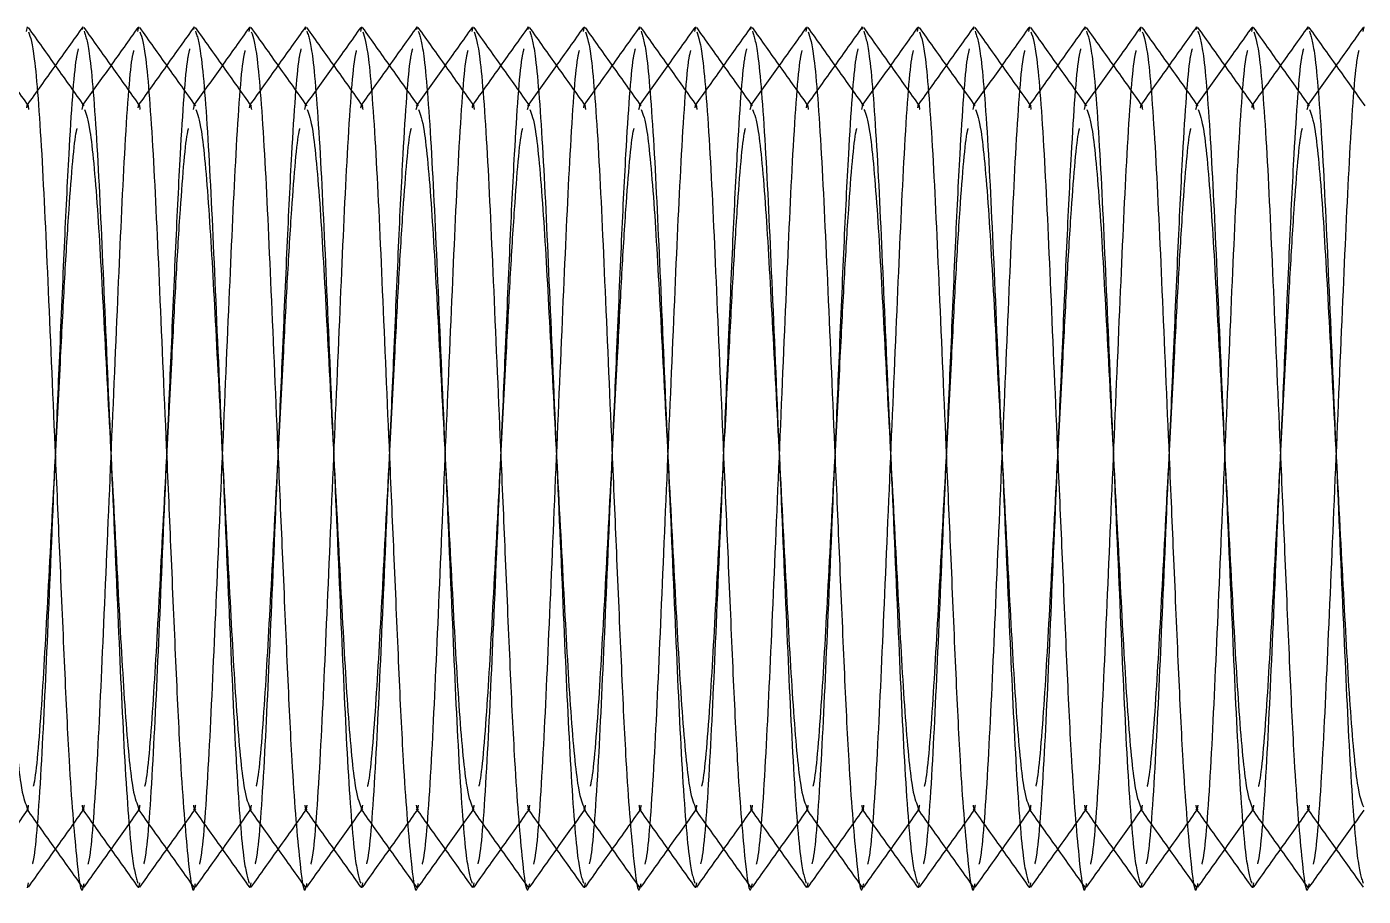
# Model space of a CAD drawing. Header units: metres. Extents: x 0 to 63075, y 0 to 44550.
# Drawn here: x 37704.69 to 37728.69, y 35156.39 to 35172 of the extents above; entities that cross this region are included whole.
import ezdxf

# ---------------------------------------------------------------- set-up
doc = ezdxf.new("R2010")
doc.units = ezdxf.units.M
doc.header["$LTSCALE"] = 75
doc.linetypes.add('HIDDEN2', pattern=[4.7625, 3.175, -1.5875])
for name, color, linetype in [('SDM', 7, 'Continuous'), ('SL4', 4, 'Continuous'), ('ST1', 7, 'HIDDEN2')]:
    doc.layers.add(name, color=color, linetype=linetype)

# ---------------------------------------------------------------- blocks, each defined once
blk = doc.blocks.new('A$C6e6623c1')
at = {"layer": 'SL4'}
for p, q in [((431.551, 1630.993), (431.569, 1631.077)), ((433.551, 1630.993), (433.569, 1631.077)), ((435.551, 1630.993), (435.569, 1631.077)), ((437.551, 1630.993), (437.569, 1631.077)), ((439.551, 1630.993), (439.569, 1631.077)), ((441.551, 1630.993), (441.569, 1631.077)), ((443.551, 1630.993), (443.569, 1631.077)), ((445.551, 1630.993), (445.569, 1631.077)), ((447.551, 1630.993), (447.569, 1631.077)), ((449.551, 1630.993), (449.569, 1631.077)), ((451.551, 1630.993), (451.569, 1631.077)), ((453.551, 1630.993), (453.569, 1631.077)), ((455.551, 1630.993), (455.569, 1631.077))]:
    blk.add_line(p, q, dxfattribs=at)
for points, knots in [([(432.588, 1629.657), (432.421, 1629.892), (432.087, 1630.36), (431.753, 1630.83), (431.586, 1631.064)], [0, 0, 0, 0, 0.49997, 1, 1, 1, 1]), ([(433.552, 1631.065), (433.385, 1630.831), (433.057, 1630.37), (432.729, 1629.91), (432.569, 1629.685)], [0, 0, 0, 0, 0.5101931, 1, 1, 1, 1]), ([(434.588, 1629.657), (434.421, 1629.892), (434.087, 1630.36), (433.753, 1630.83), (433.586, 1631.064)], [0, 0, 0, 0, 0.49997, 1, 1, 1, 1]), ([(435.552, 1631.065), (435.385, 1630.831), (435.057, 1630.37), (434.729, 1629.91), (434.569, 1629.685)], [0, 0, 0, 0, 0.510193, 1, 1, 1, 1]), ([(436.588, 1629.657), (436.421, 1629.892), (436.087, 1630.36), (435.753, 1630.83), (435.586, 1631.064)], [0, 0, 0, 0, 0.49997, 1, 1, 1, 1]), ([(437.552, 1631.065), (437.385, 1630.831), (437.057, 1630.37), (436.729, 1629.91), (436.569, 1629.685)], [0, 0, 0, 0, 0.510193, 1, 1, 1, 1]), ([(438.588, 1629.657), (438.421, 1629.892), (438.087, 1630.36), (437.753, 1630.83), (437.586, 1631.064)], [0, 0, 0, 0, 0.49997, 1, 1, 1, 1]), ([(439.552, 1631.065), (439.385, 1630.831), (439.057, 1630.37), (438.729, 1629.91), (438.569, 1629.685)], [0, 0, 0, 0, 0.5101931, 1, 1, 1, 1]), ([(440.588, 1629.657), (440.421, 1629.892), (440.087, 1630.36), (439.753, 1630.83), (439.586, 1631.064)], [0, 0, 0, 0, 0.49997, 1, 1, 1, 1]), ([(441.552, 1631.065), (441.385, 1630.831), (441.057, 1630.37), (440.729, 1629.91), (440.569, 1629.685)], [0, 0, 0, 0, 0.510193, 1, 1, 1, 1]), ([(442.588, 1629.657), (442.421, 1629.892), (442.087, 1630.36), (441.753, 1630.83), (441.586, 1631.064)], [0, 0, 0, 0, 0.49997, 1, 1, 1, 1]), ([(443.552, 1631.065), (443.385, 1630.831), (443.057, 1630.37), (442.729, 1629.91), (442.569, 1629.685)], [0, 0, 0, 0, 0.5101931, 1, 1, 1, 1]), ([(444.588, 1629.657), (444.421, 1629.892), (444.087, 1630.36), (443.753, 1630.83), (443.586, 1631.064)], [0, 0, 0, 0, 0.49997, 1, 1, 1, 1]), ([(445.552, 1631.065), (445.385, 1630.831), (445.057, 1630.37), (444.729, 1629.91), (444.569, 1629.685)], [0, 0, 0, 0, 0.5101931, 1, 1, 1, 1]), ([(446.588, 1629.657), (446.421, 1629.892), (446.087, 1630.36), (445.753, 1630.83), (445.586, 1631.064)], [0, 0, 0, 0, 0.49997, 1, 1, 1, 1]), ([(447.552, 1631.065), (447.385, 1630.831), (447.057, 1630.37), (446.729, 1629.91), (446.569, 1629.685)], [0, 0, 0, 0, 0.510193, 1, 1, 1, 1]), ([(448.588, 1629.657), (448.421, 1629.892), (448.087, 1630.36), (447.753, 1630.83), (447.586, 1631.064)], [0, 0, 0, 0, 0.49997, 1, 1, 1, 1]), ([(449.552, 1631.065), (449.385, 1630.831), (449.057, 1630.37), (448.729, 1629.91), (448.569, 1629.685)], [0, 0, 0, 0, 0.510193, 1, 1, 1, 1]), ([(450.588, 1629.657), (450.421, 1629.892), (450.087, 1630.36), (449.753, 1630.83), (449.586, 1631.064)], [0, 0, 0, 0, 0.49997, 1, 1, 1, 1]), ([(451.552, 1631.065), (451.385, 1630.831), (451.057, 1630.37), (450.729, 1629.91), (450.569, 1629.685)], [0, 0, 0, 0, 0.510193, 1, 1, 1, 1]), ([(452.588, 1629.657), (452.421, 1629.892), (452.087, 1630.36), (451.753, 1630.83), (451.586, 1631.064)], [0, 0, 0, 0, 0.49997, 1, 1, 1, 1]), ([(453.552, 1631.065), (453.385, 1630.831), (453.057, 1630.37), (452.729, 1629.91), (452.569, 1629.685)], [0, 0, 0, 0, 0.510193, 1, 1, 1, 1]), ([(454.588, 1629.657), (454.421, 1629.892), (454.087, 1630.36), (453.753, 1630.83), (453.586, 1631.064)], [0, 0, 0, 0, 0.49997, 1, 1, 1, 1]), ([(455.552, 1631.065), (455.385, 1630.831), (455.057, 1630.37), (454.729, 1629.91), (454.569, 1629.685)], [0, 0, 0, 0, 0.510193, 1, 1, 1, 1]), ([(431.587, 1630.989), (431.621, 1630.887), (431.696, 1630.661), (431.825, 1628.939), (431.938, 1626.39), (432.051, 1623.752), (432.152, 1621.425), (432.232, 1619.536), (432.325, 1617.566), (432.448, 1616.096), (432.533, 1615.429), (432.58, 1615.674), (432.586, 1615.704)], [0, 0, 0, 0, 0.1052351, 0.2326582, 0.3550505, 0.4813706, 0.5574277, 0.6444204, 0.7309556, 0.8583788, 0.9825482, 1, 1, 1, 1]), ([(433.587, 1630.989), (433.621, 1630.887), (433.696, 1630.661), (433.825, 1628.939), (433.938, 1626.39), (434.051, 1623.752), (434.152, 1621.425), (434.232, 1619.536), (434.325, 1617.566), (434.448, 1616.096), (434.533, 1615.429), (434.58, 1615.674), (434.586, 1615.704)], [0, 0, 0, 0, 0.105235, 0.232658, 0.35505, 0.481371, 0.557428, 0.64442, 0.730956, 0.858379, 0.982548, 1, 1, 1, 1]), ([(435.587, 1630.989), (435.621, 1630.887), (435.696, 1630.661), (435.825, 1628.939), (435.938, 1626.39), (436.051, 1623.752), (436.152, 1621.425), (436.232, 1619.536), (436.325, 1617.566), (436.448, 1616.096), (436.533, 1615.429), (436.58, 1615.674), (436.586, 1615.704)], [0, 0, 0, 0, 0.105235, 0.232658, 0.35505, 0.481371, 0.557428, 0.64442, 0.730956, 0.858379, 0.982548, 1, 1, 1, 1]), ([(437.587, 1630.989), (437.621, 1630.887), (437.696, 1630.661), (437.825, 1628.939), (437.938, 1626.39), (438.051, 1623.752), (438.152, 1621.425), (438.232, 1619.536), (438.325, 1617.566), (438.448, 1616.096), (438.533, 1615.429), (438.58, 1615.674), (438.586, 1615.704)], [0, 0, 0, 0, 0.105235, 0.232658, 0.35505, 0.481371, 0.557428, 0.64442, 0.730956, 0.858379, 0.982548, 1, 1, 1, 1]), ([(439.587, 1630.989), (439.621, 1630.887), (439.696, 1630.661), (439.825, 1628.939), (439.938, 1626.39), (440.051, 1623.752), (440.152, 1621.425), (440.232, 1619.536), (440.325, 1617.566), (440.448, 1616.096), (440.533, 1615.429), (440.58, 1615.674), (440.586, 1615.704)], [0, 0, 0, 0, 0.105235, 0.232658, 0.35505, 0.481371, 0.557428, 0.64442, 0.730956, 0.858379, 0.982548, 1, 1, 1, 1]), ([(441.587, 1630.989), (441.621, 1630.887), (441.696, 1630.661), (441.825, 1628.939), (441.938, 1626.39), (442.051, 1623.752), (442.152, 1621.425), (442.232, 1619.536), (442.325, 1617.566), (442.448, 1616.096), (442.533, 1615.429), (442.58, 1615.674), (442.586, 1615.704)], [0, 0, 0, 0, 0.105235, 0.232658, 0.35505, 0.481371, 0.557428, 0.64442, 0.730956, 0.858379, 0.982548, 1, 1, 1, 1]), ([(443.587, 1630.989), (443.621, 1630.887), (443.696, 1630.661), (443.825, 1628.939), (443.938, 1626.39), (444.051, 1623.752), (444.152, 1621.425), (444.232, 1619.536), (444.325, 1617.566), (444.448, 1616.096), (444.533, 1615.429), (444.58, 1615.674), (444.586, 1615.704)], [0, 0, 0, 0, 0.105235, 0.232658, 0.35505, 0.481371, 0.557428, 0.64442, 0.730956, 0.858379, 0.982548, 1, 1, 1, 1]), ([(445.587, 1630.989), (445.621, 1630.887), (445.696, 1630.661), (445.825, 1628.939), (445.938, 1626.39), (446.051, 1623.752), (446.152, 1621.425), (446.232, 1619.536), (446.325, 1617.566), (446.448, 1616.096), (446.533, 1615.429), (446.58, 1615.674), (446.586, 1615.704)], [0, 0, 0, 0, 0.105235, 0.232658, 0.35505, 0.481371, 0.557428, 0.64442, 0.730956, 0.858379, 0.982548, 1, 1, 1, 1]), ([(447.587, 1630.989), (447.621, 1630.887), (447.696, 1630.661), (447.825, 1628.939), (447.938, 1626.39), (448.051, 1623.752), (448.152, 1621.425), (448.232, 1619.536), (448.325, 1617.566), (448.448, 1616.096), (448.533, 1615.429), (448.58, 1615.674), (448.586, 1615.704)], [0, 0, 0, 0, 0.1052351, 0.2326582, 0.3550505, 0.4813706, 0.5574277, 0.6444204, 0.7309556, 0.8583788, 0.9825482, 1, 1, 1, 1]), ([(449.587, 1630.989), (449.621, 1630.887), (449.696, 1630.661), (449.825, 1628.939), (449.938, 1626.39), (450.051, 1623.752), (450.152, 1621.425), (450.232, 1619.536), (450.325, 1617.566), (450.448, 1616.096), (450.533, 1615.429), (450.58, 1615.674), (450.586, 1615.704)], [0, 0, 0, 0, 0.105235, 0.232658, 0.35505, 0.481371, 0.557428, 0.64442, 0.730956, 0.858379, 0.982548, 1, 1, 1, 1]), ([(451.587, 1630.989), (451.621, 1630.887), (451.696, 1630.661), (451.825, 1628.939), (451.938, 1626.39), (452.051, 1623.752), (452.152, 1621.425), (452.232, 1619.536), (452.325, 1617.566), (452.448, 1616.096), (452.533, 1615.429), (452.58, 1615.674), (452.586, 1615.704)], [0, 0, 0, 0, 0.105235, 0.232658, 0.35505, 0.481371, 0.557428, 0.64442, 0.730956, 0.858379, 0.982548, 1, 1, 1, 1]), ([(453.587, 1630.989), (453.621, 1630.887), (453.696, 1630.661), (453.825, 1628.939), (453.938, 1626.39), (454.051, 1623.752), (454.152, 1621.425), (454.232, 1619.536), (454.325, 1617.566), (454.448, 1616.096), (454.533, 1615.429), (454.58, 1615.674), (454.586, 1615.704)], [0, 0, 0, 0, 0.105235, 0.232658, 0.35505, 0.481371, 0.557428, 0.64442, 0.730956, 0.858379, 0.982548, 1, 1, 1, 1]), ([(430.589, 1629.592), (430.622, 1629.509), (430.696, 1629.325), (430.825, 1627.922), (430.938, 1625.835), (431.069, 1623.35), (431.199, 1620.865), (431.312, 1618.776), (431.443, 1617.352), (431.52, 1617.166), (431.556, 1617.079)], [0, 0, 0, 0, 0.106972, 0.238781, 0.365377, 0.496042, 0.626708, 0.753304, 0.885113, 1, 1, 1, 1]), ([(432.589, 1629.592), (432.622, 1629.509), (432.696, 1629.325), (432.825, 1627.922), (432.938, 1625.835), (433.069, 1623.35), (433.199, 1620.865), (433.312, 1618.776), (433.443, 1617.352), (433.52, 1617.166), (433.556, 1617.079)], [0, 0, 0, 0, 0.106972, 0.238781, 0.365377, 0.496042, 0.626708, 0.753304, 0.885113, 1, 1, 1, 1]), ([(434.589, 1629.592), (434.622, 1629.509), (434.696, 1629.325), (434.825, 1627.922), (434.938, 1625.835), (435.069, 1623.35), (435.199, 1620.865), (435.312, 1618.776), (435.443, 1617.352), (435.52, 1617.166), (435.556, 1617.079)], [0, 0, 0, 0, 0.106972, 0.238781, 0.365377, 0.496042, 0.626708, 0.753304, 0.885113, 1, 1, 1, 1]), ([(436.589, 1629.592), (436.622, 1629.509), (436.696, 1629.325), (436.825, 1627.922), (436.938, 1625.835), (437.069, 1623.35), (437.199, 1620.865), (437.312, 1618.776), (437.443, 1617.352), (437.52, 1617.166), (437.556, 1617.079)], [0, 0, 0, 0, 0.106972, 0.238781, 0.365377, 0.496042, 0.626708, 0.753304, 0.885113, 1, 1, 1, 1]), ([(438.589, 1629.592), (438.622, 1629.509), (438.696, 1629.325), (438.825, 1627.922), (438.938, 1625.835), (439.069, 1623.35), (439.199, 1620.865), (439.312, 1618.776), (439.443, 1617.352), (439.52, 1617.166), (439.556, 1617.079)], [0, 0, 0, 0, 0.106972, 0.238781, 0.365377, 0.496042, 0.626708, 0.753304, 0.885113, 1, 1, 1, 1]), ([(440.589, 1629.592), (440.622, 1629.509), (440.696, 1629.325), (440.825, 1627.922), (440.938, 1625.835), (441.069, 1623.35), (441.199, 1620.865), (441.312, 1618.776), (441.443, 1617.352), (441.52, 1617.166), (441.556, 1617.079)], [0, 0, 0, 0, 0.106972, 0.238781, 0.365377, 0.496042, 0.626708, 0.753304, 0.885113, 1, 1, 1, 1]), ([(442.589, 1629.592), (442.622, 1629.509), (442.696, 1629.325), (442.825, 1627.922), (442.938, 1625.835), (443.069, 1623.35), (443.199, 1620.865), (443.312, 1618.776), (443.443, 1617.352), (443.52, 1617.166), (443.556, 1617.079)], [0, 0, 0, 0, 0.106972, 0.238781, 0.365377, 0.496042, 0.626708, 0.753304, 0.885113, 1, 1, 1, 1]), ([(444.589, 1629.592), (444.622, 1629.509), (444.696, 1629.325), (444.825, 1627.922), (444.938, 1625.835), (445.069, 1623.35), (445.199, 1620.865), (445.312, 1618.776), (445.443, 1617.352), (445.52, 1617.166), (445.556, 1617.079)], [0, 0, 0, 0, 0.106972, 0.238781, 0.365377, 0.496042, 0.626708, 0.753304, 0.885113, 1, 1, 1, 1]), ([(446.589, 1629.592), (446.622, 1629.509), (446.696, 1629.325), (446.825, 1627.922), (446.938, 1625.835), (447.069, 1623.35), (447.199, 1620.865), (447.312, 1618.776), (447.443, 1617.352), (447.52, 1617.166), (447.556, 1617.079)], [0, 0, 0, 0, 0.106972, 0.238781, 0.365377, 0.496042, 0.626708, 0.753304, 0.885113, 1, 1, 1, 1]), ([(448.589, 1629.592), (448.622, 1629.509), (448.696, 1629.325), (448.825, 1627.922), (448.938, 1625.835), (449.069, 1623.35), (449.199, 1620.865), (449.312, 1618.776), (449.443, 1617.352), (449.52, 1617.166), (449.556, 1617.079)], [0, 0, 0, 0, 0.106972, 0.238781, 0.365377, 0.496042, 0.626708, 0.753304, 0.885113, 1, 1, 1, 1]), ([(450.589, 1629.592), (450.622, 1629.509), (450.696, 1629.325), (450.825, 1627.922), (450.938, 1625.835), (451.069, 1623.35), (451.199, 1620.865), (451.312, 1618.776), (451.443, 1617.352), (451.52, 1617.166), (451.556, 1617.079)], [0, 0, 0, 0, 0.106972, 0.238781, 0.365377, 0.496042, 0.626708, 0.753304, 0.885113, 1, 1, 1, 1]), ([(452.589, 1629.592), (452.622, 1629.509), (452.696, 1629.325), (452.825, 1627.922), (452.938, 1625.835), (453.069, 1623.35), (453.199, 1620.865), (453.312, 1618.776), (453.443, 1617.352), (453.52, 1617.166), (453.556, 1617.079)], [0, 0, 0, 0, 0.106972, 0.238781, 0.365377, 0.496042, 0.626708, 0.753304, 0.885113, 1, 1, 1, 1]), ([(454.589, 1629.592), (454.622, 1629.509), (454.696, 1629.325), (454.825, 1627.922), (454.938, 1625.835), (455.069, 1623.35), (455.199, 1620.865), (455.312, 1618.776), (455.443, 1617.352), (455.52, 1617.166), (455.556, 1617.079)], [0, 0, 0, 0, 0.106972, 0.238781, 0.365377, 0.496042, 0.626708, 0.753304, 0.885113, 1, 1, 1, 1]), ([(430.584, 1615.634), (430.752, 1615.869), (431.08, 1616.329), (431.408, 1616.79), (431.569, 1617.016)], [0, 0, 0, 0, 0.509687, 1, 1, 1, 1]), ([(431.556, 1617.035), (431.723, 1616.8), (432.057, 1616.331), (432.391, 1615.862), (432.559, 1615.627)], [0, 0, 0, 0, 0.4999648, 1, 1, 1, 1]), ([(432.584, 1615.634), (432.752, 1615.869), (433.08, 1616.329), (433.408, 1616.79), (433.569, 1617.016)], [0, 0, 0, 0, 0.509687, 1, 1, 1, 1]), ([(433.556, 1617.035), (433.723, 1616.8), (434.057, 1616.331), (434.391, 1615.862), (434.559, 1615.627)], [0, 0, 0, 0, 0.4999648, 1, 1, 1, 1]), ([(434.584, 1615.634), (434.752, 1615.869), (435.08, 1616.329), (435.408, 1616.79), (435.569, 1617.016)], [0, 0, 0, 0, 0.509687, 1, 1, 1, 1]), ([(435.556, 1617.035), (435.723, 1616.8), (436.057, 1616.331), (436.391, 1615.862), (436.559, 1615.627)], [0, 0, 0, 0, 0.499965, 1, 1, 1, 1]), ([(436.584, 1615.634), (436.752, 1615.869), (437.08, 1616.329), (437.408, 1616.79), (437.569, 1617.016)], [0, 0, 0, 0, 0.509687, 1, 1, 1, 1]), ([(437.556, 1617.035), (437.723, 1616.8), (438.057, 1616.331), (438.391, 1615.862), (438.559, 1615.627)], [0, 0, 0, 0, 0.4999648, 1, 1, 1, 1]), ([(438.584, 1615.634), (438.752, 1615.869), (439.08, 1616.329), (439.408, 1616.79), (439.569, 1617.016)], [0, 0, 0, 0, 0.5096866, 1, 1, 1, 1]), ([(439.556, 1617.035), (439.723, 1616.8), (440.057, 1616.331), (440.391, 1615.862), (440.559, 1615.627)], [0, 0, 0, 0, 0.499965, 1, 1, 1, 1]), ([(440.584, 1615.634), (440.752, 1615.869), (441.08, 1616.329), (441.408, 1616.79), (441.569, 1617.016)], [0, 0, 0, 0, 0.5096866, 1, 1, 1, 1]), ([(441.556, 1617.035), (441.723, 1616.8), (442.057, 1616.331), (442.391, 1615.862), (442.559, 1615.627)], [0, 0, 0, 0, 0.499965, 1, 1, 1, 1]), ([(442.584, 1615.634), (442.752, 1615.869), (443.08, 1616.329), (443.408, 1616.79), (443.569, 1617.016)], [0, 0, 0, 0, 0.5096866, 1, 1, 1, 1]), ([(443.556, 1617.035), (443.723, 1616.8), (444.057, 1616.331), (444.391, 1615.862), (444.559, 1615.627)], [0, 0, 0, 0, 0.499965, 1, 1, 1, 1]), ([(444.584, 1615.634), (444.752, 1615.869), (445.08, 1616.329), (445.408, 1616.79), (445.569, 1617.016)], [0, 0, 0, 0, 0.509687, 1, 1, 1, 1]), ([(445.556, 1617.035), (445.723, 1616.8), (446.057, 1616.331), (446.391, 1615.862), (446.559, 1615.627)], [0, 0, 0, 0, 0.499965, 1, 1, 1, 1]), ([(446.584, 1615.634), (446.752, 1615.869), (447.08, 1616.329), (447.408, 1616.79), (447.569, 1617.016)], [0, 0, 0, 0, 0.509687, 1, 1, 1, 1]), ([(447.556, 1617.035), (447.723, 1616.8), (448.057, 1616.331), (448.391, 1615.862), (448.559, 1615.627)], [0, 0, 0, 0, 0.499965, 1, 1, 1, 1]), ([(448.584, 1615.634), (448.752, 1615.869), (449.08, 1616.329), (449.408, 1616.79), (449.569, 1617.016)], [0, 0, 0, 0, 0.5096866, 1, 1, 1, 1]), ([(449.556, 1617.035), (449.723, 1616.8), (450.057, 1616.331), (450.391, 1615.862), (450.559, 1615.627)], [0, 0, 0, 0, 0.499965, 1, 1, 1, 1]), ([(450.584, 1615.634), (450.752, 1615.869), (451.08, 1616.329), (451.408, 1616.79), (451.569, 1617.016)], [0, 0, 0, 0, 0.509687, 1, 1, 1, 1]), ([(451.556, 1617.035), (451.723, 1616.8), (452.057, 1616.331), (452.391, 1615.862), (452.559, 1615.627)], [0, 0, 0, 0, 0.499965, 1, 1, 1, 1]), ([(452.584, 1615.634), (452.752, 1615.869), (453.08, 1616.329), (453.408, 1616.79), (453.569, 1617.016)], [0, 0, 0, 0, 0.509687, 1, 1, 1, 1]), ([(453.556, 1617.035), (453.723, 1616.8), (454.057, 1616.331), (454.391, 1615.862), (454.559, 1615.627)], [0, 0, 0, 0, 0.499965, 1, 1, 1, 1]), ([(454.584, 1615.634), (454.752, 1615.869), (455.08, 1616.329), (455.408, 1616.79), (455.569, 1617.016)], [0, 0, 0, 0, 0.509687, 1, 1, 1, 1])]:
    blk.add_open_spline(points, degree=3, knots=knots, dxfattribs=at)
at = {"layer": 'ST1'}
for p, q in [((432.558, 1631.026), (432.569, 1631.077)), ((434.558, 1631.026), (434.569, 1631.077)), ((436.558, 1631.026), (436.569, 1631.077)), ((438.558, 1631.026), (438.569, 1631.077)), ((440.558, 1631.026), (440.569, 1631.077)), ((442.558, 1631.026), (442.569, 1631.077)), ((444.558, 1631.026), (444.569, 1631.077)), ((446.558, 1631.026), (446.569, 1631.077)), ((448.558, 1631.026), (448.569, 1631.077)), ((450.558, 1631.026), (450.569, 1631.077)), ((452.558, 1631.026), (452.569, 1631.077)), ((454.558, 1631.026), (454.569, 1631.077)), ((432.548, 1629.592), (432.569, 1629.671)), ((432.569, 1629.685), (432.549, 1629.657)), ((434.548, 1629.592), (434.569, 1629.671)), ((434.569, 1629.685), (434.549, 1629.657)), ((436.548, 1629.592), (436.569, 1629.671)), ((436.569, 1629.685), (436.549, 1629.657)), ((438.548, 1629.592), (438.569, 1629.671)), ((438.569, 1629.685), (438.549, 1629.657)), ((440.548, 1629.592), (440.569, 1629.671)), ((440.569, 1629.685), (440.549, 1629.657)), ((442.548, 1629.592), (442.569, 1629.671)), ((442.569, 1629.685), (442.549, 1629.657)), ((444.548, 1629.592), (444.569, 1629.671)), ((444.569, 1629.685), (444.549, 1629.657)), ((446.548, 1629.592), (446.569, 1629.671)), ((446.569, 1629.685), (446.549, 1629.657)), ((448.548, 1629.592), (448.569, 1629.671)), ((448.569, 1629.685), (448.549, 1629.657)), ((450.548, 1629.592), (450.569, 1629.671)), ((450.569, 1629.685), (450.549, 1629.657)), ((452.548, 1629.592), (452.569, 1629.671)), ((452.569, 1629.685), (452.549, 1629.657)), ((454.548, 1629.592), (454.569, 1629.671)), ((454.569, 1629.685), (454.549, 1629.657)), ((431.569, 1617.016), (431.588, 1617.043)), ((433.569, 1617.016), (433.588, 1617.043)), ((435.569, 1617.016), (435.588, 1617.043)), ((437.569, 1617.016), (437.588, 1617.043)), ((439.569, 1617.016), (439.588, 1617.043)), ((441.569, 1617.016), (441.588, 1617.043)), ((443.569, 1617.016), (443.588, 1617.043)), ((445.569, 1617.016), (445.588, 1617.043)), ((447.569, 1617.016), (447.588, 1617.043)), ((449.569, 1617.016), (449.588, 1617.043)), ((451.569, 1617.016), (451.588, 1617.043)), ((453.569, 1617.016), (453.588, 1617.043)), ((431.569, 1615.623), (431.587, 1615.711)), ((433.569, 1615.623), (433.587, 1615.711)), ((435.569, 1615.623), (435.587, 1615.711)), ((437.569, 1615.623), (437.587, 1615.711)), ((439.569, 1615.623), (439.587, 1615.711)), ((441.569, 1615.623), (441.587, 1615.711)), ((443.569, 1615.623), (443.587, 1615.711)), ((445.569, 1615.623), (445.587, 1615.711)), ((447.569, 1615.623), (447.587, 1615.711)), ((449.569, 1615.623), (449.587, 1615.711)), ((451.569, 1615.623), (451.587, 1615.711)), ((453.569, 1615.623), (453.587, 1615.711))]:
    blk.add_line(p, q, dxfattribs=at)
for points, knots in [([(431.588, 1629.657), (431.421, 1629.892), (431.086, 1630.362), (430.752, 1630.831), (430.584, 1631.066)], [0, 0, 0, 0, 0.499937, 1, 1, 1, 1]), ([(432.559, 1631.073), (432.391, 1630.838), (432.057, 1630.369), (431.723, 1629.9), (431.556, 1629.665)], [0, 0, 0, 0, 0.500035, 1, 1, 1, 1]), ([(433.588, 1629.657), (433.421, 1629.892), (433.086, 1630.362), (432.752, 1630.831), (432.584, 1631.066)], [0, 0, 0, 0, 0.499937, 1, 1, 1, 1]), ([(434.559, 1631.073), (434.391, 1630.838), (434.057, 1630.369), (433.723, 1629.9), (433.556, 1629.665)], [0, 0, 0, 0, 0.5000352, 1, 1, 1, 1]), ([(435.588, 1629.657), (435.421, 1629.892), (435.086, 1630.362), (434.752, 1630.831), (434.584, 1631.066)], [0, 0, 0, 0, 0.4999369, 1, 1, 1, 1]), ([(436.559, 1631.073), (436.391, 1630.838), (436.057, 1630.369), (435.723, 1629.9), (435.556, 1629.665)], [0, 0, 0, 0, 0.500035, 1, 1, 1, 1]), ([(437.588, 1629.657), (437.421, 1629.892), (437.086, 1630.362), (436.752, 1630.831), (436.584, 1631.066)], [0, 0, 0, 0, 0.499937, 1, 1, 1, 1]), ([(438.559, 1631.073), (438.391, 1630.838), (438.057, 1630.369), (437.723, 1629.9), (437.556, 1629.665)], [0, 0, 0, 0, 0.500035, 1, 1, 1, 1]), ([(439.588, 1629.657), (439.421, 1629.892), (439.086, 1630.362), (438.752, 1630.831), (438.584, 1631.066)], [0, 0, 0, 0, 0.499937, 1, 1, 1, 1]), ([(440.559, 1631.073), (440.391, 1630.838), (440.057, 1630.369), (439.723, 1629.9), (439.556, 1629.665)], [0, 0, 0, 0, 0.500035, 1, 1, 1, 1]), ([(441.588, 1629.657), (441.421, 1629.892), (441.086, 1630.362), (440.752, 1630.831), (440.584, 1631.066)], [0, 0, 0, 0, 0.499937, 1, 1, 1, 1]), ([(442.559, 1631.073), (442.391, 1630.838), (442.057, 1630.369), (441.723, 1629.9), (441.556, 1629.665)], [0, 0, 0, 0, 0.500035, 1, 1, 1, 1]), ([(443.588, 1629.657), (443.421, 1629.892), (443.086, 1630.362), (442.752, 1630.831), (442.584, 1631.066)], [0, 0, 0, 0, 0.499937, 1, 1, 1, 1]), ([(444.559, 1631.073), (444.391, 1630.838), (444.057, 1630.369), (443.723, 1629.9), (443.556, 1629.665)], [0, 0, 0, 0, 0.5000352, 1, 1, 1, 1]), ([(445.588, 1629.657), (445.421, 1629.892), (445.086, 1630.362), (444.752, 1630.831), (444.584, 1631.066)], [0, 0, 0, 0, 0.499937, 1, 1, 1, 1]), ([(446.559, 1631.073), (446.391, 1630.838), (446.057, 1630.369), (445.723, 1629.9), (445.556, 1629.665)], [0, 0, 0, 0, 0.500035, 1, 1, 1, 1]), ([(447.588, 1629.657), (447.421, 1629.892), (447.086, 1630.362), (446.752, 1630.831), (446.584, 1631.066)], [0, 0, 0, 0, 0.4999369, 1, 1, 1, 1]), ([(448.559, 1631.073), (448.391, 1630.838), (448.057, 1630.369), (447.723, 1629.9), (447.556, 1629.665)], [0, 0, 0, 0, 0.500035, 1, 1, 1, 1]), ([(449.588, 1629.657), (449.421, 1629.892), (449.086, 1630.362), (448.752, 1630.831), (448.584, 1631.066)], [0, 0, 0, 0, 0.4999369, 1, 1, 1, 1]), ([(450.559, 1631.073), (450.391, 1630.838), (450.057, 1630.369), (449.723, 1629.9), (449.556, 1629.665)], [0, 0, 0, 0, 0.500035, 1, 1, 1, 1]), ([(451.588, 1629.657), (451.421, 1629.892), (451.086, 1630.362), (450.752, 1630.831), (450.584, 1631.066)], [0, 0, 0, 0, 0.4999369, 1, 1, 1, 1]), ([(452.559, 1631.073), (452.391, 1630.838), (452.057, 1630.369), (451.723, 1629.9), (451.556, 1629.665)], [0, 0, 0, 0, 0.500035, 1, 1, 1, 1]), ([(453.588, 1629.657), (453.421, 1629.892), (453.086, 1630.362), (452.752, 1630.831), (452.584, 1631.066)], [0, 0, 0, 0, 0.4999369, 1, 1, 1, 1]), ([(454.559, 1631.073), (454.391, 1630.838), (454.057, 1630.369), (453.723, 1629.9), (453.556, 1629.665)], [0, 0, 0, 0, 0.5000352, 1, 1, 1, 1]), ([(455.588, 1629.657), (455.421, 1629.892), (455.086, 1630.362), (454.752, 1630.831), (454.584, 1631.066)], [0, 0, 0, 0, 0.4999369, 1, 1, 1, 1]), ([(432.586, 1630.996), (432.62, 1630.893), (432.695, 1630.666), (432.825, 1628.94), (432.938, 1626.388), (433.069, 1623.35), (433.199, 1620.312), (433.312, 1617.761), (433.442, 1616.036), (433.517, 1615.81), (433.551, 1615.707)], [0, 0, 0, 0, 0.110571, 0.242596, 0.369408, 0.50029, 0.631172, 0.757984, 0.890008, 1, 1, 1, 1]), ([(434.586, 1630.996), (434.62, 1630.893), (434.695, 1630.666), (434.825, 1628.94), (434.938, 1626.388), (435.069, 1623.35), (435.199, 1620.312), (435.312, 1617.761), (435.442, 1616.036), (435.517, 1615.81), (435.551, 1615.707)], [0, 0, 0, 0, 0.110571, 0.242596, 0.369408, 0.50029, 0.631172, 0.757984, 0.890008, 1, 1, 1, 1]), ([(436.586, 1630.996), (436.62, 1630.893), (436.695, 1630.666), (436.825, 1628.94), (436.938, 1626.388), (437.069, 1623.35), (437.199, 1620.312), (437.312, 1617.761), (437.442, 1616.036), (437.517, 1615.81), (437.551, 1615.707)], [0, 0, 0, 0, 0.1105714, 0.242596, 0.3694081, 0.5002899, 0.6311716, 0.7579837, 0.8900083, 1, 1, 1, 1]), ([(438.586, 1630.996), (438.62, 1630.893), (438.695, 1630.666), (438.825, 1628.94), (438.938, 1626.388), (439.069, 1623.35), (439.199, 1620.312), (439.312, 1617.761), (439.442, 1616.036), (439.517, 1615.81), (439.551, 1615.707)], [0, 0, 0, 0, 0.1105714, 0.242596, 0.3694081, 0.5002899, 0.6311716, 0.7579837, 0.8900083, 1, 1, 1, 1]), ([(440.586, 1630.996), (440.62, 1630.893), (440.695, 1630.666), (440.825, 1628.94), (440.938, 1626.388), (441.069, 1623.35), (441.199, 1620.312), (441.312, 1617.761), (441.442, 1616.036), (441.517, 1615.81), (441.551, 1615.707)], [0, 0, 0, 0, 0.1105714, 0.242596, 0.3694081, 0.5002899, 0.6311716, 0.7579837, 0.8900083, 1, 1, 1, 1]), ([(442.586, 1630.996), (442.62, 1630.893), (442.695, 1630.666), (442.825, 1628.94), (442.938, 1626.388), (443.069, 1623.35), (443.199, 1620.312), (443.312, 1617.761), (443.442, 1616.036), (443.517, 1615.81), (443.551, 1615.707)], [0, 0, 0, 0, 0.110571, 0.242596, 0.369408, 0.50029, 0.631172, 0.757984, 0.890008, 1, 1, 1, 1]), ([(444.586, 1630.996), (444.62, 1630.893), (444.695, 1630.666), (444.825, 1628.94), (444.938, 1626.388), (445.069, 1623.35), (445.199, 1620.312), (445.312, 1617.761), (445.442, 1616.036), (445.517, 1615.81), (445.551, 1615.707)], [0, 0, 0, 0, 0.110571, 0.242596, 0.369408, 0.50029, 0.631172, 0.757984, 0.890008, 1, 1, 1, 1]), ([(446.586, 1630.996), (446.62, 1630.893), (446.695, 1630.666), (446.825, 1628.94), (446.938, 1626.388), (447.069, 1623.35), (447.199, 1620.312), (447.312, 1617.761), (447.442, 1616.036), (447.517, 1615.81), (447.551, 1615.707)], [0, 0, 0, 0, 0.110571, 0.242596, 0.369408, 0.50029, 0.631172, 0.757984, 0.890008, 1, 1, 1, 1]), ([(448.586, 1630.996), (448.62, 1630.893), (448.695, 1630.666), (448.825, 1628.94), (448.938, 1626.388), (449.069, 1623.35), (449.199, 1620.312), (449.312, 1617.761), (449.442, 1616.036), (449.517, 1615.81), (449.551, 1615.707)], [0, 0, 0, 0, 0.110571, 0.242596, 0.369408, 0.50029, 0.631172, 0.757984, 0.890008, 1, 1, 1, 1]), ([(450.586, 1630.996), (450.62, 1630.893), (450.695, 1630.666), (450.825, 1628.94), (450.938, 1626.388), (451.069, 1623.35), (451.199, 1620.312), (451.312, 1617.761), (451.442, 1616.036), (451.517, 1615.81), (451.551, 1615.707)], [0, 0, 0, 0, 0.110571, 0.242596, 0.369408, 0.50029, 0.631172, 0.757984, 0.890008, 1, 1, 1, 1]), ([(452.586, 1630.996), (452.62, 1630.893), (452.695, 1630.666), (452.825, 1628.94), (452.938, 1626.388), (453.069, 1623.35), (453.199, 1620.312), (453.312, 1617.761), (453.442, 1616.036), (453.517, 1615.81), (453.551, 1615.707)], [0, 0, 0, 0, 0.1105714, 0.242596, 0.3694081, 0.5002899, 0.6311716, 0.7579837, 0.8900083, 1, 1, 1, 1]), ([(454.586, 1630.996), (454.62, 1630.893), (454.695, 1630.666), (454.825, 1628.94), (454.938, 1626.388), (455.069, 1623.35), (455.199, 1620.312), (455.312, 1617.761), (455.442, 1616.036), (455.517, 1615.81), (455.551, 1615.707)], [0, 0, 0, 0, 0.110571, 0.242596, 0.369408, 0.50029, 0.631172, 0.757984, 0.890008, 1, 1, 1, 1]), ([(431.659, 1616.054), (431.67, 1616.095), (431.722, 1616.3), (431.826, 1617.797), (431.938, 1620.3), (432.051, 1622.951), (432.152, 1625.272), (432.232, 1627.174), (432.325, 1629.086), (432.418, 1630.428), (432.473, 1630.634), (432.485, 1630.683)], [0, 0, 0, 0, 0.038658, 0.193158, 0.341558, 0.49472, 0.586939, 0.692417, 0.79734, 0.95184, 1, 1, 1, 1]), ([(432.658, 1616.047), (432.669, 1616.089), (432.721, 1616.295), (432.826, 1617.795), (432.938, 1620.303), (433.069, 1623.35), (433.199, 1626.397), (433.311, 1628.904), (433.416, 1630.403), (433.468, 1630.609), (433.479, 1630.651)], [0, 0, 0, 0, 0.0407674, 0.196457, 0.3459999, 0.5003418, 0.6546838, 0.8042266, 0.9599163, 1, 1, 1, 1]), ([(433.659, 1616.054), (433.67, 1616.095), (433.722, 1616.3), (433.826, 1617.797), (433.938, 1620.3), (434.051, 1622.951), (434.152, 1625.272), (434.232, 1627.174), (434.325, 1629.086), (434.418, 1630.428), (434.473, 1630.634), (434.485, 1630.683)], [0, 0, 0, 0, 0.038658, 0.193158, 0.341558, 0.49472, 0.586939, 0.692417, 0.79734, 0.95184, 1, 1, 1, 1]), ([(434.658, 1616.047), (434.669, 1616.089), (434.721, 1616.295), (434.826, 1617.795), (434.938, 1620.303), (435.069, 1623.35), (435.199, 1626.397), (435.311, 1628.904), (435.416, 1630.403), (435.468, 1630.609), (435.479, 1630.651)], [0, 0, 0, 0, 0.040767, 0.196457, 0.346, 0.500342, 0.654684, 0.804227, 0.959916, 1, 1, 1, 1]), ([(435.659, 1616.054), (435.67, 1616.095), (435.722, 1616.3), (435.826, 1617.797), (435.938, 1620.3), (436.051, 1622.951), (436.152, 1625.272), (436.232, 1627.174), (436.325, 1629.086), (436.418, 1630.428), (436.473, 1630.634), (436.485, 1630.683)], [0, 0, 0, 0, 0.038658, 0.193158, 0.341558, 0.49472, 0.586939, 0.692417, 0.79734, 0.95184, 1, 1, 1, 1]), ([(436.658, 1616.047), (436.669, 1616.089), (436.721, 1616.295), (436.826, 1617.795), (436.938, 1620.303), (437.069, 1623.35), (437.199, 1626.397), (437.311, 1628.904), (437.416, 1630.403), (437.468, 1630.609), (437.479, 1630.651)], [0, 0, 0, 0, 0.040767, 0.196457, 0.346, 0.500342, 0.654684, 0.804227, 0.959916, 1, 1, 1, 1]), ([(437.659, 1616.054), (437.67, 1616.095), (437.722, 1616.3), (437.826, 1617.797), (437.938, 1620.3), (438.051, 1622.951), (438.152, 1625.272), (438.232, 1627.174), (438.325, 1629.086), (438.418, 1630.428), (438.473, 1630.634), (438.485, 1630.683)], [0, 0, 0, 0, 0.0386582, 0.1931578, 0.3415577, 0.4947199, 0.5869387, 0.6924168, 0.7973402, 0.9518398, 1, 1, 1, 1]), ([(438.658, 1616.047), (438.669, 1616.089), (438.721, 1616.295), (438.826, 1617.795), (438.938, 1620.303), (439.069, 1623.35), (439.199, 1626.397), (439.311, 1628.904), (439.416, 1630.403), (439.468, 1630.609), (439.479, 1630.651)], [0, 0, 0, 0, 0.040767, 0.196457, 0.346, 0.500342, 0.654684, 0.804227, 0.959916, 1, 1, 1, 1]), ([(439.659, 1616.054), (439.67, 1616.095), (439.722, 1616.3), (439.826, 1617.797), (439.938, 1620.3), (440.051, 1622.951), (440.152, 1625.272), (440.232, 1627.174), (440.325, 1629.086), (440.418, 1630.428), (440.473, 1630.634), (440.485, 1630.683)], [0, 0, 0, 0, 0.038658, 0.193158, 0.341558, 0.49472, 0.586939, 0.692417, 0.79734, 0.95184, 1, 1, 1, 1]), ([(440.658, 1616.047), (440.669, 1616.089), (440.721, 1616.295), (440.826, 1617.795), (440.938, 1620.303), (441.069, 1623.35), (441.199, 1626.397), (441.311, 1628.904), (441.416, 1630.403), (441.468, 1630.609), (441.479, 1630.651)], [0, 0, 0, 0, 0.0407674, 0.196457, 0.3459999, 0.5003418, 0.6546838, 0.8042266, 0.9599163, 1, 1, 1, 1]), ([(441.659, 1616.054), (441.67, 1616.095), (441.722, 1616.3), (441.826, 1617.797), (441.938, 1620.3), (442.051, 1622.951), (442.152, 1625.272), (442.232, 1627.174), (442.325, 1629.086), (442.418, 1630.428), (442.473, 1630.634), (442.485, 1630.683)], [0, 0, 0, 0, 0.038658, 0.193158, 0.341558, 0.49472, 0.586939, 0.692417, 0.79734, 0.95184, 1, 1, 1, 1]), ([(442.658, 1616.047), (442.669, 1616.089), (442.721, 1616.295), (442.826, 1617.795), (442.938, 1620.303), (443.069, 1623.35), (443.199, 1626.397), (443.311, 1628.904), (443.416, 1630.403), (443.468, 1630.609), (443.479, 1630.651)], [0, 0, 0, 0, 0.040767, 0.196457, 0.346, 0.500342, 0.654684, 0.804227, 0.959916, 1, 1, 1, 1]), ([(443.659, 1616.054), (443.67, 1616.095), (443.722, 1616.3), (443.826, 1617.797), (443.938, 1620.3), (444.051, 1622.951), (444.152, 1625.272), (444.232, 1627.174), (444.325, 1629.086), (444.418, 1630.428), (444.473, 1630.634), (444.485, 1630.683)], [0, 0, 0, 0, 0.038658, 0.193158, 0.341558, 0.49472, 0.586939, 0.692417, 0.79734, 0.95184, 1, 1, 1, 1]), ([(444.658, 1616.047), (444.669, 1616.089), (444.721, 1616.295), (444.826, 1617.795), (444.938, 1620.303), (445.069, 1623.35), (445.199, 1626.397), (445.311, 1628.904), (445.416, 1630.403), (445.468, 1630.609), (445.479, 1630.651)], [0, 0, 0, 0, 0.040767, 0.196457, 0.346, 0.500342, 0.654684, 0.804227, 0.959916, 1, 1, 1, 1]), ([(445.659, 1616.054), (445.67, 1616.095), (445.722, 1616.3), (445.826, 1617.797), (445.938, 1620.3), (446.051, 1622.951), (446.152, 1625.272), (446.232, 1627.174), (446.325, 1629.086), (446.418, 1630.428), (446.473, 1630.634), (446.485, 1630.683)], [0, 0, 0, 0, 0.038658, 0.193158, 0.341558, 0.49472, 0.586939, 0.692417, 0.79734, 0.95184, 1, 1, 1, 1]), ([(446.658, 1616.047), (446.669, 1616.089), (446.721, 1616.295), (446.826, 1617.795), (446.938, 1620.303), (447.069, 1623.35), (447.199, 1626.397), (447.311, 1628.904), (447.416, 1630.403), (447.468, 1630.609), (447.479, 1630.651)], [0, 0, 0, 0, 0.040767, 0.196457, 0.346, 0.500342, 0.654684, 0.804227, 0.959916, 1, 1, 1, 1]), ([(447.659, 1616.054), (447.67, 1616.095), (447.722, 1616.3), (447.826, 1617.797), (447.938, 1620.3), (448.051, 1622.951), (448.152, 1625.272), (448.232, 1627.174), (448.325, 1629.086), (448.418, 1630.428), (448.473, 1630.634), (448.485, 1630.683)], [0, 0, 0, 0, 0.038658, 0.193158, 0.341558, 0.49472, 0.586939, 0.692417, 0.79734, 0.95184, 1, 1, 1, 1]), ([(448.658, 1616.047), (448.669, 1616.089), (448.721, 1616.295), (448.826, 1617.795), (448.938, 1620.303), (449.069, 1623.35), (449.199, 1626.397), (449.311, 1628.904), (449.416, 1630.403), (449.468, 1630.609), (449.479, 1630.651)], [0, 0, 0, 0, 0.0407674, 0.196457, 0.3459999, 0.5003418, 0.6546838, 0.8042266, 0.9599163, 1, 1, 1, 1]), ([(449.659, 1616.054), (449.67, 1616.095), (449.722, 1616.3), (449.826, 1617.797), (449.938, 1620.3), (450.051, 1622.951), (450.152, 1625.272), (450.232, 1627.174), (450.325, 1629.086), (450.418, 1630.428), (450.473, 1630.634), (450.485, 1630.683)], [0, 0, 0, 0, 0.038658, 0.193158, 0.341558, 0.49472, 0.586939, 0.692417, 0.79734, 0.95184, 1, 1, 1, 1]), ([(450.658, 1616.047), (450.669, 1616.089), (450.721, 1616.295), (450.826, 1617.795), (450.938, 1620.303), (451.069, 1623.35), (451.199, 1626.397), (451.311, 1628.904), (451.416, 1630.403), (451.468, 1630.609), (451.479, 1630.651)], [0, 0, 0, 0, 0.040767, 0.196457, 0.346, 0.500342, 0.654684, 0.804227, 0.959916, 1, 1, 1, 1]), ([(451.659, 1616.054), (451.67, 1616.095), (451.722, 1616.3), (451.826, 1617.797), (451.938, 1620.3), (452.051, 1622.951), (452.152, 1625.272), (452.232, 1627.174), (452.325, 1629.086), (452.418, 1630.428), (452.473, 1630.634), (452.485, 1630.683)], [0, 0, 0, 0, 0.038658, 0.193158, 0.341558, 0.49472, 0.586939, 0.692417, 0.79734, 0.95184, 1, 1, 1, 1]), ([(452.658, 1616.047), (452.669, 1616.089), (452.721, 1616.295), (452.826, 1617.795), (452.938, 1620.303), (453.069, 1623.35), (453.199, 1626.397), (453.311, 1628.904), (453.416, 1630.403), (453.468, 1630.609), (453.479, 1630.651)], [0, 0, 0, 0, 0.040767, 0.196457, 0.346, 0.500342, 0.654684, 0.804227, 0.959916, 1, 1, 1, 1]), ([(453.659, 1616.054), (453.67, 1616.095), (453.722, 1616.3), (453.826, 1617.797), (453.938, 1620.3), (454.051, 1622.951), (454.152, 1625.272), (454.232, 1627.174), (454.325, 1629.086), (454.418, 1630.428), (454.473, 1630.634), (454.485, 1630.683)], [0, 0, 0, 0, 0.038658, 0.193158, 0.341558, 0.49472, 0.586939, 0.692417, 0.79734, 0.95184, 1, 1, 1, 1]), ([(454.658, 1616.047), (454.669, 1616.089), (454.721, 1616.295), (454.826, 1617.795), (454.938, 1620.303), (455.069, 1623.35), (455.199, 1626.397), (455.311, 1628.904), (455.416, 1630.403), (455.468, 1630.609), (455.479, 1630.651)], [0, 0, 0, 0, 0.040767, 0.196457, 0.346, 0.500342, 0.654684, 0.804227, 0.959916, 1, 1, 1, 1]), ([(431.556, 1629.621), (431.56, 1629.645), (431.571, 1629.704), (431.582, 1629.635), (431.589, 1629.593)], [0, 0, 0, 0, 0.390533, 1, 1, 1, 1]), ([(433.556, 1629.621), (433.56, 1629.645), (433.571, 1629.704), (433.582, 1629.635), (433.589, 1629.593)], [0, 0, 0, 0, 0.390533, 1, 1, 1, 1]), ([(435.556, 1629.621), (435.56, 1629.645), (435.571, 1629.704), (435.582, 1629.635), (435.589, 1629.593)], [0, 0, 0, 0, 0.390533, 1, 1, 1, 1]), ([(437.556, 1629.621), (437.56, 1629.645), (437.571, 1629.704), (437.582, 1629.635), (437.589, 1629.593)], [0, 0, 0, 0, 0.390533, 1, 1, 1, 1]), ([(439.556, 1629.621), (439.56, 1629.645), (439.571, 1629.704), (439.582, 1629.635), (439.589, 1629.593)], [0, 0, 0, 0, 0.390533, 1, 1, 1, 1]), ([(441.556, 1629.621), (441.56, 1629.645), (441.571, 1629.704), (441.582, 1629.635), (441.589, 1629.593)], [0, 0, 0, 0, 0.390533, 1, 1, 1, 1]), ([(443.556, 1629.621), (443.56, 1629.645), (443.571, 1629.704), (443.582, 1629.635), (443.589, 1629.593)], [0, 0, 0, 0, 0.390533, 1, 1, 1, 1]), ([(445.556, 1629.621), (445.56, 1629.645), (445.571, 1629.704), (445.582, 1629.635), (445.589, 1629.593)], [0, 0, 0, 0, 0.390533, 1, 1, 1, 1]), ([(447.556, 1629.621), (447.56, 1629.645), (447.571, 1629.704), (447.582, 1629.635), (447.589, 1629.593)], [0, 0, 0, 0, 0.390533, 1, 1, 1, 1]), ([(449.556, 1629.621), (449.56, 1629.645), (449.571, 1629.704), (449.582, 1629.635), (449.589, 1629.593)], [0, 0, 0, 0, 0.390533, 1, 1, 1, 1]), ([(451.556, 1629.621), (451.56, 1629.645), (451.571, 1629.704), (451.582, 1629.635), (451.589, 1629.593)], [0, 0, 0, 0, 0.390533, 1, 1, 1, 1]), ([(453.556, 1629.621), (453.56, 1629.645), (453.571, 1629.704), (453.582, 1629.635), (453.589, 1629.593)], [0, 0, 0, 0, 0.390533, 1, 1, 1, 1]), ([(431.676, 1617.446), (431.681, 1617.463), (431.727, 1617.628), (431.826, 1618.819), (431.938, 1620.852), (432.057, 1623.13), (432.161, 1625.081), (432.238, 1626.611), (432.328, 1628.063), (432.41, 1629.072), (432.456, 1629.236), (432.461, 1629.253)], [0, 0, 0, 0, 0.019148, 0.181961, 0.338335, 0.499736, 0.617516, 0.717853, 0.818619, 0.981432, 1, 1, 1, 1]), ([(433.676, 1617.446), (433.681, 1617.463), (433.727, 1617.628), (433.826, 1618.819), (433.938, 1620.852), (434.057, 1623.13), (434.161, 1625.081), (434.238, 1626.611), (434.328, 1628.063), (434.41, 1629.072), (434.456, 1629.236), (434.461, 1629.253)], [0, 0, 0, 0, 0.0191483, 0.1819613, 0.3383353, 0.4997364, 0.6175161, 0.7178528, 0.8186194, 0.9814324, 1, 1, 1, 1]), ([(435.676, 1617.446), (435.681, 1617.463), (435.727, 1617.628), (435.826, 1618.819), (435.938, 1620.852), (436.057, 1623.13), (436.161, 1625.081), (436.238, 1626.611), (436.328, 1628.063), (436.41, 1629.072), (436.456, 1629.236), (436.461, 1629.253)], [0, 0, 0, 0, 0.0191483, 0.1819613, 0.3383353, 0.4997364, 0.6175161, 0.7178528, 0.8186194, 0.9814324, 1, 1, 1, 1]), ([(437.676, 1617.446), (437.681, 1617.463), (437.727, 1617.628), (437.826, 1618.819), (437.938, 1620.852), (438.057, 1623.13), (438.161, 1625.081), (438.238, 1626.611), (438.328, 1628.063), (438.41, 1629.072), (438.456, 1629.236), (438.461, 1629.253)], [0, 0, 0, 0, 0.0191483, 0.1819613, 0.3383353, 0.4997364, 0.6175161, 0.7178528, 0.8186194, 0.9814324, 1, 1, 1, 1]), ([(439.676, 1617.446), (439.681, 1617.463), (439.727, 1617.628), (439.826, 1618.819), (439.938, 1620.852), (440.057, 1623.13), (440.161, 1625.081), (440.238, 1626.611), (440.328, 1628.063), (440.41, 1629.072), (440.456, 1629.236), (440.461, 1629.253)], [0, 0, 0, 0, 0.019148, 0.181961, 0.338335, 0.499736, 0.617516, 0.717853, 0.818619, 0.981432, 1, 1, 1, 1]), ([(441.676, 1617.446), (441.681, 1617.463), (441.727, 1617.628), (441.826, 1618.819), (441.938, 1620.852), (442.057, 1623.13), (442.161, 1625.081), (442.238, 1626.611), (442.328, 1628.063), (442.41, 1629.072), (442.456, 1629.236), (442.461, 1629.253)], [0, 0, 0, 0, 0.0191483, 0.1819613, 0.3383353, 0.4997364, 0.6175161, 0.7178528, 0.8186194, 0.9814324, 1, 1, 1, 1]), ([(443.676, 1617.446), (443.681, 1617.463), (443.727, 1617.628), (443.826, 1618.819), (443.938, 1620.852), (444.057, 1623.13), (444.161, 1625.081), (444.238, 1626.611), (444.328, 1628.063), (444.41, 1629.072), (444.456, 1629.236), (444.461, 1629.253)], [0, 0, 0, 0, 0.0191483, 0.1819613, 0.3383353, 0.4997364, 0.6175161, 0.7178528, 0.8186194, 0.9814324, 1, 1, 1, 1]), ([(445.676, 1617.446), (445.681, 1617.463), (445.727, 1617.628), (445.826, 1618.819), (445.938, 1620.852), (446.057, 1623.13), (446.161, 1625.081), (446.238, 1626.611), (446.328, 1628.063), (446.41, 1629.072), (446.456, 1629.236), (446.461, 1629.253)], [0, 0, 0, 0, 0.0191483, 0.1819613, 0.3383353, 0.4997364, 0.6175161, 0.7178528, 0.8186194, 0.9814324, 1, 1, 1, 1]), ([(447.676, 1617.446), (447.681, 1617.463), (447.727, 1617.628), (447.826, 1618.819), (447.938, 1620.852), (448.057, 1623.13), (448.161, 1625.081), (448.238, 1626.611), (448.328, 1628.063), (448.41, 1629.072), (448.456, 1629.236), (448.461, 1629.253)], [0, 0, 0, 0, 0.019148, 0.181961, 0.338335, 0.499736, 0.617516, 0.717853, 0.818619, 0.981432, 1, 1, 1, 1]), ([(449.676, 1617.446), (449.681, 1617.463), (449.727, 1617.628), (449.826, 1618.819), (449.938, 1620.852), (450.057, 1623.13), (450.161, 1625.081), (450.238, 1626.611), (450.328, 1628.063), (450.41, 1629.072), (450.456, 1629.236), (450.461, 1629.253)], [0, 0, 0, 0, 0.0191483, 0.1819613, 0.3383353, 0.4997364, 0.6175161, 0.7178528, 0.8186194, 0.9814324, 1, 1, 1, 1]), ([(451.676, 1617.446), (451.681, 1617.463), (451.727, 1617.628), (451.826, 1618.819), (451.938, 1620.852), (452.057, 1623.13), (452.161, 1625.081), (452.238, 1626.611), (452.328, 1628.063), (452.41, 1629.072), (452.456, 1629.236), (452.461, 1629.253)], [0, 0, 0, 0, 0.019148, 0.181961, 0.338335, 0.499736, 0.617516, 0.717853, 0.818619, 0.981432, 1, 1, 1, 1]), ([(453.676, 1617.446), (453.681, 1617.463), (453.727, 1617.628), (453.826, 1618.819), (453.938, 1620.852), (454.057, 1623.13), (454.161, 1625.081), (454.238, 1626.611), (454.328, 1628.063), (454.41, 1629.072), (454.456, 1629.236), (454.461, 1629.253)], [0, 0, 0, 0, 0.0191483, 0.1819613, 0.3383353, 0.4997364, 0.6175161, 0.7178528, 0.8186194, 0.9814324, 1, 1, 1, 1]), ([(431.556, 1617.079), (431.56, 1617.055), (431.571, 1616.996), (431.582, 1617.065), (431.589, 1617.107)], [0, 0, 0, 0, 0.390533, 1, 1, 1, 1]), ([(431.586, 1615.636), (431.753, 1615.87), (432.087, 1616.34), (432.421, 1616.808), (432.588, 1617.043)], [0, 0, 0, 0, 0.50003, 1, 1, 1, 1]), ([(432.548, 1617.108), (432.555, 1617.068), (432.569, 1616.989), (432.582, 1617.068), (432.589, 1617.108)], [0, 0, 0, 0, 0.50176, 1, 1, 1, 1]), ([(432.549, 1617.043), (432.716, 1616.808), (433.051, 1616.339), (433.385, 1615.869), (433.552, 1615.635)], [0, 0, 0, 0, 0.4999404, 1, 1, 1, 1]), ([(433.556, 1617.079), (433.56, 1617.055), (433.571, 1616.996), (433.582, 1617.065), (433.589, 1617.107)], [0, 0, 0, 0, 0.390533, 1, 1, 1, 1]), ([(433.586, 1615.636), (433.753, 1615.87), (434.087, 1616.34), (434.421, 1616.808), (434.588, 1617.043)], [0, 0, 0, 0, 0.50003, 1, 1, 1, 1]), ([(434.548, 1617.108), (434.555, 1617.068), (434.569, 1616.989), (434.582, 1617.068), (434.589, 1617.108)], [0, 0, 0, 0, 0.50176, 1, 1, 1, 1]), ([(434.549, 1617.043), (434.716, 1616.808), (435.051, 1616.339), (435.385, 1615.869), (435.552, 1615.635)], [0, 0, 0, 0, 0.49994, 1, 1, 1, 1]), ([(435.556, 1617.079), (435.56, 1617.055), (435.571, 1616.996), (435.582, 1617.065), (435.589, 1617.107)], [0, 0, 0, 0, 0.390533, 1, 1, 1, 1]), ([(435.586, 1615.636), (435.753, 1615.87), (436.087, 1616.34), (436.421, 1616.808), (436.588, 1617.043)], [0, 0, 0, 0, 0.50003, 1, 1, 1, 1]), ([(436.548, 1617.108), (436.555, 1617.068), (436.569, 1616.989), (436.582, 1617.068), (436.589, 1617.108)], [0, 0, 0, 0, 0.50176, 1, 1, 1, 1]), ([(436.549, 1617.043), (436.716, 1616.808), (437.051, 1616.339), (437.385, 1615.869), (437.552, 1615.635)], [0, 0, 0, 0, 0.49994, 1, 1, 1, 1]), ([(437.556, 1617.079), (437.56, 1617.055), (437.571, 1616.996), (437.582, 1617.065), (437.589, 1617.107)], [0, 0, 0, 0, 0.390533, 1, 1, 1, 1]), ([(437.586, 1615.636), (437.753, 1615.87), (438.087, 1616.34), (438.421, 1616.808), (438.588, 1617.043)], [0, 0, 0, 0, 0.50003, 1, 1, 1, 1]), ([(438.548, 1617.108), (438.555, 1617.068), (438.569, 1616.989), (438.582, 1617.068), (438.589, 1617.108)], [0, 0, 0, 0, 0.50176, 1, 1, 1, 1]), ([(438.549, 1617.043), (438.716, 1616.808), (439.051, 1616.339), (439.385, 1615.869), (439.552, 1615.635)], [0, 0, 0, 0, 0.4999404, 1, 1, 1, 1]), ([(439.556, 1617.079), (439.56, 1617.055), (439.571, 1616.996), (439.582, 1617.065), (439.589, 1617.107)], [0, 0, 0, 0, 0.390533, 1, 1, 1, 1]), ([(439.586, 1615.636), (439.753, 1615.87), (440.087, 1616.34), (440.421, 1616.808), (440.588, 1617.043)], [0, 0, 0, 0, 0.50003, 1, 1, 1, 1]), ([(440.548, 1617.108), (440.555, 1617.068), (440.569, 1616.989), (440.582, 1617.068), (440.589, 1617.108)], [0, 0, 0, 0, 0.50176, 1, 1, 1, 1]), ([(440.549, 1617.043), (440.716, 1616.808), (441.051, 1616.339), (441.385, 1615.869), (441.552, 1615.635)], [0, 0, 0, 0, 0.49994, 1, 1, 1, 1]), ([(441.556, 1617.079), (441.56, 1617.055), (441.571, 1616.996), (441.582, 1617.065), (441.589, 1617.107)], [0, 0, 0, 0, 0.390533, 1, 1, 1, 1]), ([(441.586, 1615.636), (441.753, 1615.87), (442.087, 1616.34), (442.421, 1616.808), (442.588, 1617.043)], [0, 0, 0, 0, 0.50003, 1, 1, 1, 1]), ([(442.548, 1617.108), (442.555, 1617.068), (442.569, 1616.989), (442.582, 1617.068), (442.589, 1617.108)], [0, 0, 0, 0, 0.50176, 1, 1, 1, 1]), ([(442.549, 1617.043), (442.716, 1616.808), (443.051, 1616.339), (443.385, 1615.869), (443.552, 1615.635)], [0, 0, 0, 0, 0.4999404, 1, 1, 1, 1]), ([(443.556, 1617.079), (443.56, 1617.055), (443.571, 1616.996), (443.582, 1617.065), (443.589, 1617.107)], [0, 0, 0, 0, 0.390533, 1, 1, 1, 1]), ([(443.586, 1615.636), (443.753, 1615.87), (444.087, 1616.34), (444.421, 1616.808), (444.588, 1617.043)], [0, 0, 0, 0, 0.50003, 1, 1, 1, 1]), ([(444.548, 1617.108), (444.555, 1617.068), (444.569, 1616.989), (444.582, 1617.068), (444.589, 1617.108)], [0, 0, 0, 0, 0.50176, 1, 1, 1, 1]), ([(444.549, 1617.043), (444.716, 1616.808), (445.051, 1616.339), (445.385, 1615.869), (445.552, 1615.635)], [0, 0, 0, 0, 0.49994, 1, 1, 1, 1]), ([(445.556, 1617.079), (445.56, 1617.055), (445.571, 1616.996), (445.582, 1617.065), (445.589, 1617.107)], [0, 0, 0, 0, 0.390533, 1, 1, 1, 1]), ([(445.586, 1615.636), (445.753, 1615.87), (446.087, 1616.34), (446.421, 1616.808), (446.588, 1617.043)], [0, 0, 0, 0, 0.50003, 1, 1, 1, 1]), ([(446.548, 1617.108), (446.555, 1617.068), (446.569, 1616.989), (446.582, 1617.068), (446.589, 1617.108)], [0, 0, 0, 0, 0.50176, 1, 1, 1, 1]), ([(446.549, 1617.043), (446.716, 1616.808), (447.051, 1616.339), (447.385, 1615.869), (447.552, 1615.635)], [0, 0, 0, 0, 0.49994, 1, 1, 1, 1]), ([(447.556, 1617.079), (447.56, 1617.055), (447.571, 1616.996), (447.582, 1617.065), (447.589, 1617.107)], [0, 0, 0, 0, 0.390533, 1, 1, 1, 1]), ([(447.586, 1615.636), (447.753, 1615.87), (448.087, 1616.34), (448.421, 1616.808), (448.588, 1617.043)], [0, 0, 0, 0, 0.50003, 1, 1, 1, 1]), ([(448.548, 1617.108), (448.555, 1617.068), (448.569, 1616.989), (448.582, 1617.068), (448.589, 1617.108)], [0, 0, 0, 0, 0.50176, 1, 1, 1, 1]), ([(448.549, 1617.043), (448.716, 1616.808), (449.051, 1616.339), (449.385, 1615.869), (449.552, 1615.635)], [0, 0, 0, 0, 0.49994, 1, 1, 1, 1]), ([(449.556, 1617.079), (449.56, 1617.055), (449.571, 1616.996), (449.582, 1617.065), (449.589, 1617.107)], [0, 0, 0, 0, 0.390533, 1, 1, 1, 1]), ([(449.586, 1615.636), (449.753, 1615.87), (450.087, 1616.34), (450.421, 1616.808), (450.588, 1617.043)], [0, 0, 0, 0, 0.50003, 1, 1, 1, 1]), ([(450.548, 1617.108), (450.555, 1617.068), (450.569, 1616.989), (450.582, 1617.068), (450.589, 1617.108)], [0, 0, 0, 0, 0.50176, 1, 1, 1, 1]), ([(450.549, 1617.043), (450.716, 1616.808), (451.051, 1616.339), (451.385, 1615.869), (451.552, 1615.635)], [0, 0, 0, 0, 0.4999404, 1, 1, 1, 1]), ([(451.556, 1617.079), (451.56, 1617.055), (451.571, 1616.996), (451.582, 1617.065), (451.589, 1617.107)], [0, 0, 0, 0, 0.390533, 1, 1, 1, 1]), ([(451.586, 1615.636), (451.753, 1615.87), (452.087, 1616.34), (452.421, 1616.808), (452.588, 1617.043)], [0, 0, 0, 0, 0.50003, 1, 1, 1, 1]), ([(452.548, 1617.108), (452.555, 1617.068), (452.569, 1616.989), (452.582, 1617.068), (452.589, 1617.108)], [0, 0, 0, 0, 0.50176, 1, 1, 1, 1]), ([(452.549, 1617.043), (452.716, 1616.808), (453.051, 1616.339), (453.385, 1615.869), (453.552, 1615.635)], [0, 0, 0, 0, 0.49994, 1, 1, 1, 1]), ([(453.556, 1617.079), (453.56, 1617.055), (453.571, 1616.996), (453.582, 1617.065), (453.589, 1617.107)], [0, 0, 0, 0, 0.390533, 1, 1, 1, 1]), ([(453.586, 1615.636), (453.753, 1615.87), (454.087, 1616.34), (454.421, 1616.808), (454.588, 1617.043)], [0, 0, 0, 0, 0.50003, 1, 1, 1, 1]), ([(454.548, 1617.108), (454.555, 1617.068), (454.569, 1616.989), (454.582, 1617.068), (454.589, 1617.108)], [0, 0, 0, 0, 0.50176, 1, 1, 1, 1]), ([(454.549, 1617.043), (454.716, 1616.808), (455.051, 1616.339), (455.385, 1615.869), (455.552, 1615.635)], [0, 0, 0, 0, 0.49994, 1, 1, 1, 1])]:
    blk.add_open_spline(points, degree=3, knots=knots, dxfattribs=at)

msp = doc.modelspace()

# ---------------------------------------------------------------- block references
at = {"layer": 'SDM'}
msp.add_blockref('A$C6e6623c1', (37273.133, 33540.918), dxfattribs=at)

doc.saveas('drawing.dxf')
